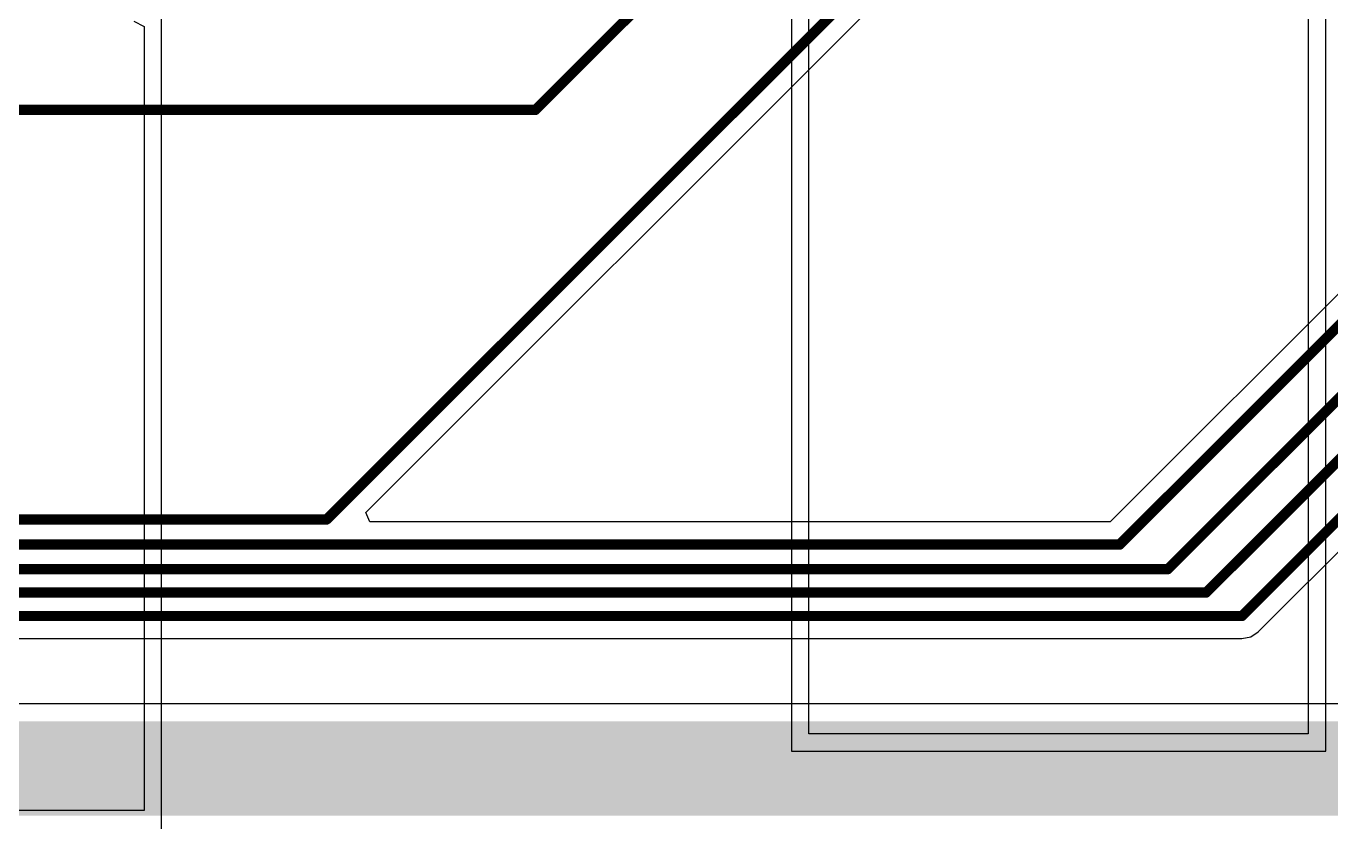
# Model space of a CAD drawing. Header units: inches. Extents: x -31 to 249, y -28 to 261.
# Drawn here: x 79.4 to 98.76, y 3.06 to 14.88 of the extents above; entities that cross this region are included whole.
import ezdxf

# ---------------------------------------------------------------- set-up
doc = ezdxf.new("R2010")
doc.units = ezdxf.units.IN
doc.layers.add('Bottom Layer', color=5, linetype='Continuous')
doc.layers.add('Top Layer', color=1, linetype='Continuous')

msp = doc.modelspace()

# ---------------------------------------------------------------- hatches: boundary and pattern name
at = {"layer": 'Bottom Layer'}
msp.add_hatch(color=5, dxfattribs=at).paths.add_polyline_path([(2.592, 3.155), (125.73, 3.155), (125.73, 4.558), (2.592, 4.558)])

# ---------------------------------------------------------------- linework, layer by layer
for p, q in [((97.678, 5.884), (108.324, 16.53)), ((84.437, 7.66), (91.823, 15.045)), ((102.801, 14.835), (95.485, 7.519)), ((84.496, 7.519), (84.437, 7.66)), ((95.485, 7.519), (84.496, 7.519)), ((97.44, 5.785), (97.569, 5.811)), ((97.569, 5.811), (97.678, 5.884)), ((18.553, 5.785), (97.44, 5.785)), ((125.73, 4.817), (17.85, 4.817))]:
    msp.add_line(p, q, dxfattribs=at)
for points in [[(97.44, 6.122, 0.152, 0.152, 0), (108.885, 17.567, 0.152, 0.152, 0)], [(86.955, 13.637, 0.152, 0.152, 0), (89.385, 16.067, 0.152, 0.152, 0)], [(95.624, 7.182, 0.152, 0.152, 0), (104.485, 16.043, 0.152, 0.152, 0)], [(96.339, 6.816, 0.152, 0.152, 0), (105.203, 15.681, 0.152, 0.152, 0)], [(83.854, 7.553, 0.152, 0.152, 0), (91.585, 15.283, 0.152, 0.152, 0)], [(96.908, 6.469, 0.152, 0.152, 0), (105.738, 15.299, 0.152, 0.152, 0)], [(42.363, 13.637, 0.152, 0.152, 0), (86.955, 13.637, 0.152, 0.152, 0)], [(19.299, 7.553, 0.152, 0.152, 0), (83.854, 7.553, 0.152, 0.152, 0)], [(19.128, 7.182, 0.152, 0.152, 0), (95.624, 7.182, 0.152, 0.152, 0)], [(18.954, 6.816, 0.152, 0.152, 0), (96.339, 6.816, 0.152, 0.152, 0)], [(18.775, 6.469, 0.152, 0.152, 0), (96.908, 6.469, 0.152, 0.152, 0)], [(18.553, 6.122, 0.152, 0.152, 0), (97.44, 6.122, 0.152, 0.152, 0)]]:
    msp.add_lwpolyline(points, format="xyseb", dxfattribs=at)
for points in [[(86.917, 13.637, 0.0762, 0.0762, 1), (86.993, 13.637, 0.0762, 0.0762, 1)], [(86.917, 13.637, 0.0762, 0.0762, 1), (86.993, 13.637, 0.0762, 0.0762, 1)], [(83.816, 7.553, 0.0762, 0.0762, 1), (83.892, 7.553, 0.0762, 0.0762, 1)], [(83.816, 7.553, 0.0762, 0.0762, 1), (83.892, 7.553, 0.0762, 0.0762, 1)], [(95.586, 7.182, 0.0762, 0.0762, 1), (95.663, 7.182, 0.0762, 0.0762, 1)], [(95.586, 7.182, 0.0762, 0.0762, 1), (95.663, 7.182, 0.0762, 0.0762, 1)], [(96.301, 6.816, 0.0762, 0.0762, 1), (96.377, 6.816, 0.0762, 0.0762, 1)], [(96.301, 6.816, 0.0762, 0.0762, 1), (96.377, 6.816, 0.0762, 0.0762, 1)], [(96.87, 6.469, 0.0762, 0.0762, 1), (96.946, 6.469, 0.0762, 0.0762, 1)], [(96.87, 6.469, 0.0762, 0.0762, 1), (96.946, 6.469, 0.0762, 0.0762, 1)], [(97.402, 6.122, 0.0762, 0.0762, 1), (97.478, 6.122, 0.0762, 0.0762, 1)], [(97.402, 6.122, 0.0762, 0.0762, 1), (97.478, 6.122, 0.0762, 0.0762, 1)]]:
    msp.add_lwpolyline(points, format="xyseb", close=True, dxfattribs=at)
at = {"layer": 'Top Layer'}
for p, q in [((98.424, 18.567), (98.424, 4.374)), ((98.683, 4.115), (98.683, 18.567)), ((90.755, 16.731), (90.755, 4.115)), ((91.014, 4.374), (91.014, 16.381)), ((81.407, 0.711), (81.407, 15.223)), ((80.996, 14.957), (81.148, 14.875)), ((81.148, 14.875), (81.148, 3.231)), ((98.424, 4.374), (91.014, 4.374)), ((90.755, 4.115), (98.683, 4.115)), ((81.148, 3.231), (64.392, 3.231))]:
    msp.add_line(p, q, dxfattribs=at)

doc.saveas('drawing.dxf')
